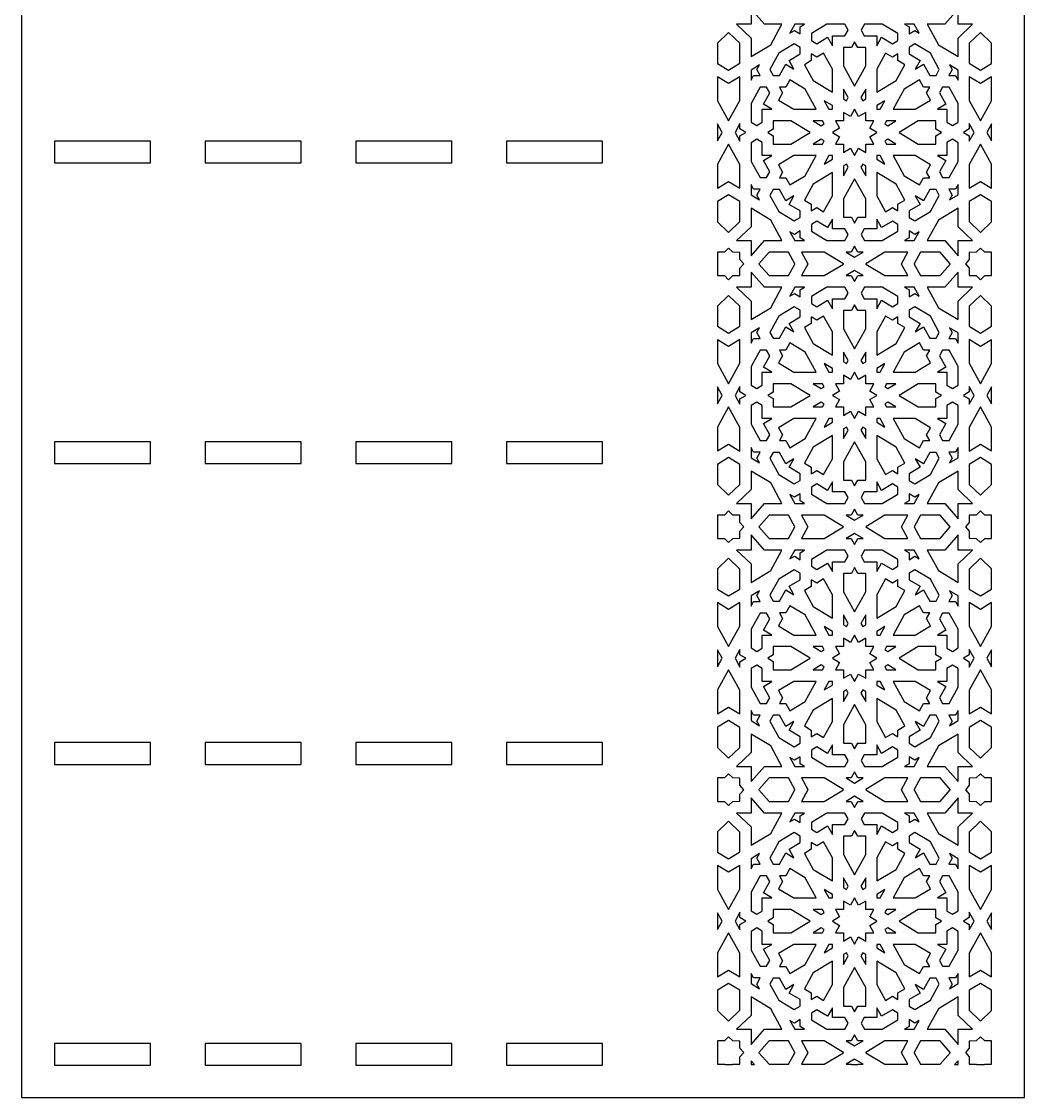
# Model space of a CAD drawing. Extents: x -458 to 458, y -1000 to 1000.
# Drawn here: x -458 to 458, y -1000 to -18 of the extents above; entities that cross this region are included whole.
import ezdxf

# ---------------------------------------------------------------- set-up
doc = ezdxf.new("R2010")
doc.units = 0
doc.layers.add('LAYER_1', color=18, linetype='CONTINUOUS')

msp = doc.modelspace()

# ---------------------------------------------------------------- linework, layer by layer
at = {"layer": 'LAYER_1'}
for points in [[(-457.5, -1000), (457.5, -1000), (457.5, 1000), (-457.5, 1000)], [(208.08, -21.02), (194.8, -21.02), (208.08, -33.69), (208.08, -50.47), (225.96, -39.69), (236.28, -21.02), (220.21, -21.02), (208.08, -7.15)], [(384.79, -21.02), (368.72, -21.02), (379.04, -39.69), (396.92, -50.47), (396.92, -33.69), (410.2, -21.02), (396.92, -21.02), (396.92, -7.15)], [(177.5, -38.17), (177.5, -56.71), (187.62, -62.82), (197.94, -56.59), (197.94, -38.36), (187.62, -28.53)], [(243.53, -29.1), (247.59, -26.65), (252.85, -29.82), (252.85, -23.47), (256.91, -21.02), (247.99, -21.02)], [(263.06, -29.55), (263.06, -35.81), (268.01, -38.8), (277.91, -32.83), (282.23, -40.65), (282.23, -31.62), (293.66, -31.62), (296.52, -26.45), (293.52, -21.02), (277.2, -21.02)], [(308.48, -26.45), (311.34, -31.62), (322.77, -31.62), (322.77, -40.65), (327.09, -32.83), (336.99, -38.8), (341.94, -35.81), (341.94, -29.55), (327.8, -21.02), (311.48, -21.02)], [(352.15, -23.47), (352.15, -29.82), (357.41, -26.65), (361.47, -29.1), (357.01, -21.02), (348.09, -21.02)], [(407.06, -38.36), (407.06, -56.59), (417.38, -62.82), (427.5, -56.71), (427.5, -38.17), (417.38, -28.53)], [(233.38, -47.45), (225.22, -62.22), (228.22, -67.64), (233.93, -67.64), (239.65, -57.3), (247.13, -61.82), (242.81, -54), (252.71, -48.03), (252.71, -42.06), (247.51, -38.93)], [(299.6, -42.22), (292.37, -42.22), (292.37, -59), (302.5, -77.31), (312.62, -59), (312.62, -42.22), (305.4, -42.22), (302.5, -36.98)], [(352.29, -42.06), (352.29, -48.03), (362.19, -54), (357.87, -61.82), (365.35, -57.3), (371.07, -67.64), (376.78, -67.64), (379.78, -62.22), (371.62, -47.45), (357.49, -38.93)], [(267.94, -51.08), (262.92, -48.06), (262.92, -54.1), (256.67, -57.88), (264.7, -72.41), (282.23, -82.99), (282.23, -61.84), (274.2, -47.3)], [(322.77, -61.84), (322.77, -82.99), (340.3, -72.41), (348.33, -57.88), (342.07, -54.1), (342.07, -48.06), (337.06, -51.08), (330.8, -47.3)], [(208.08, -62.71), (208.08, -72.03), (210.43, -67.79), (216.5, -67.79), (213.47, -62.29), (215.81, -58.05)], [(391.53, -62.29), (388.5, -67.79), (394.57, -67.79), (396.92, -72.03), (396.92, -62.71), (389.19, -58.05)], [(187.62, -75.05), (177.5, -68.95), (177.5, -90.74), (187.62, -109.06), (197.94, -90.39), (197.94, -68.83)], [(208.08, -93.23), (208.08, -110.28), (213.27, -113.41), (218.22, -110.42), (218.22, -98.49), (226.87, -98.49), (219.38, -93.97), (225.1, -83.63), (222.24, -78.46), (216.24, -78.46)], [(239.75, -78.32), (233.96, -78.32), (236.85, -83.55), (233.24, -90.09), (247.15, -98.49), (267.4, -98.49), (257.27, -80.17), (243.36, -71.78)], [(347.72, -80.17), (337.6, -98.49), (357.85, -98.49), (371.76, -90.09), (368.15, -83.55), (371.04, -78.32), (365.25, -78.32), (361.64, -71.78)], [(379.9, -83.63), (385.62, -93.97), (378.13, -98.49), (386.77, -98.49), (386.77, -110.42), (391.72, -113.41), (396.92, -110.28), (396.92, -93.23), (388.76, -78.46), (382.76, -78.46)], [(407.06, -90.39), (417.38, -109.06), (427.5, -90.74), (427.5, -68.95), (417.38, -75.05), (407.06, -68.83)], [(292.37, -89.11), (295.08, -90.74), (296.64, -87.91), (292.37, -80.19)], [(308.35, -87.91), (309.91, -90.74), (312.62, -89.11), (312.62, -80.19)], [(279.11, -98.49), (282.23, -98.49), (282.23, -95.22), (274.84, -90.77)], [(322.76, -95.22), (322.76, -98.49), (325.88, -98.49), (330.15, -90.77)], [(298.79, -105.21), (292.37, -101.34), (292.37, -109.08), (284.97, -109.08), (288.67, -115.79), (282.25, -119.66), (288.67, -123.53), (284.97, -130.24), (292.37, -130.24), (292.37, -137.98), (298.79, -134.11), (302.5, -140.81), (306.2, -134.11), (312.62, -137.98), (312.62, -130.24), (320.03, -130.24), (316.32, -123.53), (322.74, -119.66), (316.32, -115.79), (320.03, -109.08), (312.62, -109.08), (312.62, -101.34), (306.2, -105.21), (302.5, -98.51)], [(177.5, -119.66), (177.5, -127.38), (181.77, -119.66), (177.5, -111.94)], [(193.48, -119.66), (197.94, -127.74), (197.94, -122.83), (203.2, -119.66), (197.94, -116.48), (197.94, -111.58)], [(228.37, -116.63), (223.35, -119.66), (228.37, -122.69), (228.37, -130.24), (244.43, -130.24), (261.97, -119.66), (244.43, -109.08), (228.37, -109.08)], [(272.11, -113.54), (274.81, -111.91), (273.25, -109.08), (264.72, -109.08)], [(330.18, -111.91), (332.88, -113.54), (340.27, -109.08), (331.74, -109.08)], [(343.03, -119.66), (360.56, -130.24), (376.63, -130.24), (376.63, -122.69), (381.65, -119.66), (376.63, -116.63), (376.63, -109.08), (360.56, -109.08)], [(407.06, -116.48), (401.8, -119.66), (407.06, -122.83), (407.06, -127.74), (411.52, -119.66), (407.06, -111.58)], [(423.23, -119.66), (427.5, -127.38), (427.5, -119.66), (427.5, -111.94)], [(-427.5, -147.4), (-339.98, -147.4), (-339.98, -127.53), (-427.5, -127.53)], [(-289.98, -147.4), (-202.46, -147.4), (-202.46, -127.53), (-289.98, -127.53)], [(-152.46, -147.4), (-64.95, -147.4), (-64.95, -127.53), (-152.46, -127.53)], [(-14.95, -147.4), (72.57, -147.4), (72.57, -127.53), (-14.95, -127.53)], [(208.08, -129.04), (208.08, -146.09), (216.24, -160.86), (222.24, -160.86), (225.1, -155.69), (219.38, -145.35), (226.87, -140.83), (218.22, -140.83), (218.22, -128.89), (213.27, -125.91)], [(264.72, -130.24), (273.25, -130.24), (274.81, -127.41), (272.11, -125.78)], [(330.18, -127.41), (331.74, -130.24), (340.27, -130.24), (332.88, -125.78)], [(386.77, -128.89), (386.77, -140.83), (378.13, -140.83), (385.62, -145.35), (379.9, -155.69), (382.76, -160.86), (388.76, -160.86), (396.92, -146.09), (396.92, -129.04), (391.72, -125.91)], [(177.5, -148.57), (177.5, -170.37), (187.62, -164.27), (197.94, -170.49), (197.94, -148.93), (187.62, -130.26)], [(407.06, -148.93), (407.06, -170.49), (417.38, -164.27), (427.5, -170.37), (427.5, -148.57), (417.38, -130.26)], [(233.24, -149.22), (236.85, -155.76), (233.96, -161), (239.75, -161), (243.36, -167.54), (257.27, -159.15), (267.4, -140.83), (247.15, -140.83)], [(274.84, -148.55), (282.23, -144.09), (282.23, -140.83), (279.11, -140.83)], [(322.76, -144.09), (330.15, -148.55), (325.88, -140.83), (322.76, -140.83)], [(347.72, -159.15), (361.64, -167.54), (365.25, -161), (371.04, -161), (368.15, -155.76), (371.76, -149.22), (357.85, -140.83), (337.6, -140.83)], [(264.7, -166.9), (256.67, -181.44), (262.92, -185.21), (262.92, -191.26), (267.94, -188.24), (274.2, -192.01), (282.23, -177.48), (282.23, -156.33)], [(292.37, -150.21), (292.37, -159.12), (296.64, -151.41), (295.08, -148.58)], [(308.35, -151.41), (312.62, -159.12), (312.62, -150.21), (309.91, -148.58)], [(322.77, -177.48), (330.8, -192.01), (337.06, -188.24), (342.07, -191.26), (342.07, -185.21), (348.33, -181.44), (340.3, -166.9), (322.77, -156.33)], [(292.37, -180.32), (292.37, -197.1), (299.6, -197.1), (302.5, -202.34), (305.4, -197.1), (312.62, -197.1), (312.62, -180.32), (302.5, -162)], [(177.5, -182.61), (177.5, -201.14), (187.62, -210.79), (197.94, -200.95), (197.94, -182.72), (187.62, -176.5)], [(208.08, -176.61), (215.81, -181.27), (213.47, -177.02), (216.5, -171.53), (210.43, -171.53), (208.08, -167.28)], [(225.22, -177.1), (233.38, -191.87), (247.51, -200.39), (252.71, -197.26), (252.71, -191.29), (242.81, -185.32), (247.13, -177.5), (239.65, -182.01), (233.93, -171.67), (228.22, -171.67)], [(365.35, -182.01), (357.87, -177.5), (362.19, -185.32), (352.29, -191.29), (352.29, -197.26), (357.49, -200.39), (371.62, -191.87), (379.78, -177.1), (376.78, -171.67), (371.07, -171.67)], [(394.57, -171.53), (388.5, -171.53), (391.53, -177.02), (389.19, -181.27), (396.92, -176.61), (396.92, -167.28)], [(407.06, -182.72), (407.06, -200.95), (417.38, -210.79), (427.5, -201.14), (427.5, -182.61), (417.38, -176.5)], [(208.08, -205.63), (194.8, -218.29), (208.08, -218.29), (208.08, -232.17), (220.21, -218.29), (236.28, -218.29), (225.96, -199.62), (208.08, -188.84)], [(379.04, -199.62), (368.72, -218.29), (384.79, -218.29), (396.92, -232.17), (396.92, -218.29), (410.2, -218.29), (396.92, -205.63), (396.92, -188.84)], [(277.91, -206.49), (268.01, -200.52), (263.06, -203.5), (263.06, -209.77), (277.2, -218.29), (293.52, -218.29), (296.52, -212.87), (293.66, -207.7), (282.23, -207.7), (282.23, -198.67)], [(322.77, -207.7), (311.34, -207.7), (308.48, -212.87), (311.48, -218.29), (327.8, -218.29), (341.94, -209.77), (341.94, -203.5), (336.99, -200.52), (327.09, -206.49), (322.77, -198.67)], [(247.59, -212.67), (243.53, -210.22), (247.99, -218.29), (256.91, -218.29), (252.85, -215.84), (252.85, -209.5)], [(352.15, -215.84), (348.09, -218.29), (357.01, -218.29), (361.47, -210.22), (357.41, -212.67), (352.15, -209.5)], [(183.69, -228.89), (177.5, -228.89), (177.5, -239.57), (177.5, -250.25), (183.69, -250.25), (187.62, -254), (191.56, -250.25), (197.94, -250.04), (197.94, -243.58), (201.44, -239.57), (197.94, -235.56), (197.94, -229.1), (191.56, -228.89), (187.62, -225.14)], [(299.46, -228.89), (294.77, -228.89), (302.5, -233.55), (310.23, -228.89), (305.54, -228.89), (302.5, -223.4)], [(413.44, -228.89), (407.06, -229.1), (407.06, -235.56), (403.56, -239.57), (407.06, -243.58), (407.06, -250.04), (413.44, -250.25), (417.38, -254), (421.31, -250.25), (427.5, -250.25), (427.5, -239.57), (427.5, -228.89), (421.31, -228.89), (417.38, -225.14)], [(215.27, -239.46), (215.36, -239.57), (215.27, -239.68), (224.5, -250.25), (242.25, -250.25), (248.09, -239.68), (248.03, -239.57), (248.09, -239.46), (242.25, -228.89), (224.5, -228.89)], [(259.8, -239.46), (259.75, -239.57), (259.8, -239.68), (253.96, -250.25), (274.83, -250.25), (292.36, -239.68), (292.19, -239.57), (292.36, -239.46), (274.83, -228.89), (253.96, -228.89)], [(312.64, -239.46), (312.81, -239.57), (312.64, -239.68), (330.18, -250.25), (351.04, -250.25), (345.2, -239.68), (345.25, -239.57), (345.2, -239.46), (351.04, -228.89), (330.18, -228.89)], [(356.91, -239.46), (356.97, -239.57), (356.91, -239.68), (362.75, -250.25), (380.5, -250.25), (389.74, -239.68), (389.65, -239.57), (389.74, -239.46), (380.5, -228.89), (362.75, -228.89)], [(208.08, -260.85), (194.8, -260.85), (208.08, -273.51), (208.08, -290.3), (225.96, -279.52), (236.28, -260.85), (220.21, -260.85), (208.08, -246.97)], [(294.77, -250.25), (299.46, -250.25), (302.5, -255.74), (305.54, -250.25), (310.23, -250.25), (302.5, -245.59)], [(384.79, -260.85), (368.72, -260.85), (379.04, -279.52), (396.92, -290.3), (396.92, -273.51), (410.2, -260.85), (396.92, -260.85), (396.92, -246.97)], [(243.53, -268.92), (247.59, -266.47), (252.85, -269.64), (252.85, -263.3), (256.91, -260.85), (247.99, -260.85)], [(263.06, -269.37), (263.06, -275.64), (268.01, -278.62), (277.91, -272.65), (282.23, -280.47), (282.23, -271.44), (293.66, -271.44), (296.52, -266.27), (293.52, -260.85), (277.2, -260.85)], [(308.48, -266.27), (311.34, -271.44), (322.77, -271.44), (322.77, -280.47), (327.09, -272.65), (336.99, -278.62), (341.94, -275.64), (341.94, -269.37), (327.8, -260.85), (311.48, -260.85)], [(352.15, -263.3), (352.15, -269.64), (357.41, -266.47), (361.47, -268.92), (357.01, -260.85), (348.09, -260.85)], [(177.5, -278), (177.5, -296.53), (187.62, -302.64), (197.94, -296.42), (197.94, -278.19), (187.62, -268.35)], [(407.06, -278.19), (407.06, -296.42), (417.38, -302.64), (427.5, -296.53), (427.5, -278), (417.38, -268.35)], [(233.38, -287.27), (225.22, -302.04), (228.22, -307.47), (233.93, -307.47), (239.65, -297.13), (247.13, -301.64), (242.81, -293.82), (252.71, -287.85), (252.71, -281.88), (247.51, -278.75)], [(299.6, -282.04), (292.37, -282.04), (292.37, -298.82), (302.5, -317.14), (312.62, -298.82), (312.62, -282.04), (305.4, -282.04), (302.5, -276.8)], [(352.29, -281.88), (352.29, -287.85), (362.19, -293.82), (357.87, -301.64), (365.35, -297.13), (371.07, -307.47), (376.78, -307.47), (379.78, -302.04), (371.62, -287.27), (357.49, -278.75)], [(267.94, -290.9), (262.92, -287.88), (262.92, -293.93), (256.67, -297.7), (264.7, -312.24), (282.23, -322.81), (282.23, -301.66), (274.2, -287.13)], [(322.77, -301.66), (322.77, -322.81), (340.3, -312.24), (348.33, -297.7), (342.07, -293.93), (342.07, -287.88), (337.06, -290.9), (330.8, -287.13)], [(208.08, -302.53), (208.08, -311.86), (210.43, -307.61), (216.5, -307.61), (213.47, -302.12), (215.81, -297.87)], [(391.53, -302.12), (388.5, -307.61), (394.57, -307.61), (396.92, -311.86), (396.92, -302.53), (389.19, -297.87)], [(187.62, -314.87), (177.5, -308.77), (177.5, -330.57), (187.62, -348.88), (197.94, -330.21), (197.94, -308.65)], [(239.75, -318.14), (233.96, -318.14), (236.85, -323.38), (233.24, -329.92), (247.15, -338.31), (267.4, -338.31), (257.27, -319.99), (243.36, -311.6)], [(347.72, -319.99), (337.6, -338.31), (357.85, -338.31), (371.76, -329.92), (368.15, -323.38), (371.04, -318.14), (365.25, -318.14), (361.64, -311.6)], [(407.06, -330.21), (417.38, -348.88), (427.5, -330.57), (427.5, -308.77), (417.38, -314.87), (407.06, -308.65)], [(208.08, -333.05), (208.08, -350.1), (213.27, -353.23), (218.22, -350.25), (218.22, -338.31), (226.87, -338.31), (219.38, -333.79), (225.1, -323.45), (222.24, -318.28), (216.24, -318.28)], [(292.37, -328.93), (295.08, -330.56), (296.64, -327.73), (292.37, -320.02)], [(308.35, -327.73), (309.91, -330.56), (312.62, -328.93), (312.62, -320.02)], [(379.9, -323.45), (385.62, -333.79), (378.13, -338.31), (386.77, -338.31), (386.77, -350.25), (391.72, -353.23), (396.92, -350.1), (396.92, -333.05), (388.76, -318.28), (382.76, -318.28)], [(279.11, -338.31), (282.23, -338.31), (282.23, -335.05), (274.84, -330.59)], [(322.76, -335.05), (322.76, -338.31), (325.88, -338.31), (330.15, -330.59)], [(298.79, -345.03), (292.37, -341.16), (292.37, -348.9), (284.97, -348.9), (288.67, -355.61), (282.25, -359.48), (288.67, -363.36), (284.97, -370.06), (292.37, -370.06), (292.37, -377.8), (298.79, -373.93), (302.5, -380.63), (306.2, -373.93), (312.62, -377.8), (312.62, -370.06), (320.03, -370.06), (316.32, -363.36), (322.74, -359.48), (316.32, -355.61), (320.03, -348.9), (312.62, -348.9), (312.62, -341.16), (306.2, -345.03), (302.5, -338.33)], [(177.5, -359.48), (177.5, -367.2), (181.77, -359.48), (177.5, -351.76)], [(193.48, -359.48), (197.94, -367.56), (197.94, -362.66), (203.2, -359.48), (197.94, -356.31), (197.94, -351.4)], [(228.37, -356.45), (223.35, -359.48), (228.37, -362.51), (228.37, -370.06), (244.43, -370.06), (261.97, -359.48), (244.43, -348.9), (228.37, -348.9)], [(272.11, -353.36), (274.81, -351.73), (273.25, -348.9), (264.72, -348.9)], [(330.18, -351.73), (332.88, -353.36), (340.27, -348.9), (331.74, -348.9)], [(343.03, -359.48), (360.56, -370.06), (376.63, -370.06), (376.63, -362.51), (381.65, -359.48), (376.63, -356.45), (376.63, -348.9), (360.56, -348.9)], [(407.06, -356.31), (401.8, -359.48), (407.06, -362.66), (407.06, -367.56), (411.52, -359.48), (407.06, -351.4)], [(423.23, -359.48), (427.5, -367.2), (427.5, -359.48), (427.5, -351.76)], [(177.5, -388.4), (177.5, -410.19), (187.62, -404.09), (197.94, -410.31), (197.94, -388.75), (187.62, -370.08)], [(208.08, -368.86), (208.08, -385.91), (216.24, -400.68), (222.24, -400.68), (225.1, -395.51), (219.38, -385.17), (226.87, -380.65), (218.22, -380.65), (218.22, -368.72), (213.27, -365.73)], [(264.72, -370.06), (273.25, -370.06), (274.81, -367.23), (272.11, -365.6)], [(330.18, -367.23), (331.74, -370.06), (340.27, -370.06), (332.88, -365.6)], [(386.77, -368.72), (386.77, -380.65), (378.13, -380.65), (385.62, -385.17), (379.9, -395.51), (382.76, -400.68), (388.76, -400.68), (396.92, -385.91), (396.92, -368.86), (391.72, -365.73)], [(407.06, -388.75), (407.06, -410.31), (417.38, -404.09), (427.5, -410.19), (427.5, -388.4), (417.38, -370.08)], [(233.24, -389.05), (236.85, -395.59), (233.96, -400.82), (239.75, -400.82), (243.36, -407.36), (257.27, -398.97), (267.4, -380.65), (247.15, -380.65)], [(274.84, -388.37), (282.23, -383.92), (282.23, -380.65), (279.11, -380.65)], [(322.76, -383.92), (330.15, -388.37), (325.88, -380.65), (322.76, -380.65)], [(347.72, -398.97), (361.64, -407.36), (365.25, -400.82), (371.04, -400.82), (368.15, -395.59), (371.76, -389.05), (357.85, -380.65), (337.6, -380.65)], [(292.37, -390.03), (292.37, -398.95), (296.64, -391.23), (295.08, -388.4)], [(308.35, -391.23), (312.62, -398.95), (312.62, -390.03), (309.91, -388.4)], [(-427.5, -421.79), (-339.98, -421.79), (-339.98, -401.91), (-427.5, -401.91)], [(-289.98, -421.79), (-202.46, -421.79), (-202.46, -401.91), (-289.98, -401.91)], [(-152.46, -421.79), (-64.95, -421.79), (-64.95, -401.91), (-152.46, -401.91)], [(-14.95, -421.79), (72.57, -421.79), (72.57, -401.91), (-14.95, -401.91)], [(264.7, -406.73), (256.67, -421.26), (262.92, -425.04), (262.92, -431.08), (267.94, -428.06), (274.2, -431.84), (282.23, -417.3), (282.23, -396.15)], [(292.37, -420.14), (292.37, -436.92), (299.6, -436.92), (302.5, -442.16), (305.4, -436.92), (312.62, -436.92), (312.62, -420.14), (302.5, -401.83)], [(322.77, -417.3), (330.8, -431.84), (337.06, -428.06), (342.07, -431.08), (342.07, -425.04), (348.33, -421.26), (340.3, -406.73), (322.77, -396.15)], [(208.08, -416.43), (215.81, -421.09), (213.47, -416.85), (216.5, -411.35), (210.43, -411.35), (208.08, -407.11)], [(225.22, -416.92), (233.38, -431.69), (247.51, -440.21), (252.71, -437.08), (252.71, -431.11), (242.81, -425.14), (247.13, -417.32), (239.65, -421.84), (233.93, -411.5), (228.22, -411.5)], [(365.35, -421.84), (357.87, -417.32), (362.19, -425.14), (352.29, -431.11), (352.29, -437.08), (357.49, -440.21), (371.62, -431.69), (379.78, -416.92), (376.78, -411.5), (371.07, -411.5)], [(394.57, -411.35), (388.5, -411.35), (391.53, -416.85), (389.19, -421.09), (396.92, -416.43), (396.92, -407.11)], [(177.5, -422.43), (177.5, -440.97), (187.62, -450.62), (197.94, -440.78), (197.94, -422.55), (187.62, -416.32)], [(407.06, -422.55), (407.06, -440.78), (417.38, -450.62), (427.5, -440.97), (427.5, -422.43), (417.38, -416.32)], [(208.08, -445.45), (194.8, -458.12), (208.08, -458.12), (208.08, -471.99), (220.21, -458.12), (236.28, -458.12), (225.96, -439.45), (208.08, -428.67)], [(379.04, -439.45), (368.72, -458.12), (384.79, -458.12), (396.92, -471.99), (396.92, -458.12), (410.2, -458.12), (396.92, -445.45), (396.92, -428.67)], [(277.91, -446.31), (268.01, -440.34), (263.06, -443.33), (263.06, -449.59), (277.2, -458.12), (293.52, -458.12), (296.52, -452.69), (293.66, -447.52), (282.23, -447.52), (282.23, -438.49)], [(322.77, -447.52), (311.34, -447.52), (308.48, -452.69), (311.48, -458.12), (327.8, -458.12), (341.94, -449.59), (341.94, -443.33), (336.99, -440.34), (327.09, -446.31), (322.77, -438.49)], [(247.59, -452.49), (243.53, -450.04), (247.99, -458.12), (256.91, -458.12), (252.85, -455.67), (252.85, -449.32)], [(352.15, -455.67), (348.09, -458.12), (357.01, -458.12), (361.47, -450.04), (357.41, -452.49), (352.15, -449.32)], [(183.69, -468.71), (177.5, -468.71), (177.5, -479.39), (177.5, -490.07), (183.69, -490.07), (187.62, -493.83), (191.56, -490.07), (197.94, -489.87), (197.94, -483.4), (201.44, -479.39), (197.94, -475.38), (197.94, -468.92), (191.56, -468.71), (187.62, -464.96)], [(215.27, -479.29), (215.36, -479.39), (215.27, -479.5), (224.5, -490.07), (242.25, -490.07), (248.09, -479.5), (248.03, -479.39), (248.09, -479.29), (242.25, -468.71), (224.5, -468.71)], [(259.8, -479.29), (259.75, -479.39), (259.8, -479.5), (253.96, -490.07), (274.83, -490.07), (292.36, -479.5), (292.19, -479.39), (292.36, -479.29), (274.83, -468.71), (253.96, -468.71)], [(299.46, -468.71), (294.77, -468.71), (302.5, -473.38), (310.23, -468.71), (305.54, -468.71), (302.5, -463.22)], [(312.64, -479.29), (312.81, -479.39), (312.64, -479.5), (330.18, -490.07), (351.04, -490.07), (345.2, -479.5), (345.25, -479.39), (345.2, -479.29), (351.04, -468.71), (330.18, -468.71)], [(356.91, -479.29), (356.97, -479.39), (356.91, -479.5), (362.75, -490.07), (380.5, -490.07), (389.74, -479.5), (389.65, -479.39), (389.74, -479.29), (380.5, -468.71), (362.75, -468.71)], [(413.44, -468.71), (407.06, -468.92), (407.06, -475.38), (403.56, -479.39), (407.06, -483.4), (407.06, -489.87), (413.44, -490.07), (417.38, -493.83), (421.31, -490.07), (427.5, -490.07), (427.5, -479.39), (427.5, -468.71), (421.31, -468.71), (417.38, -464.96)], [(208.08, -500.67), (194.8, -500.67), (208.08, -513.33), (208.08, -530.12), (225.96, -519.34), (236.28, -500.67), (220.21, -500.67), (208.08, -486.79)], [(294.77, -490.07), (299.46, -490.07), (302.5, -495.57), (305.54, -490.07), (310.23, -490.07), (302.5, -485.41)], [(384.79, -500.67), (368.72, -500.67), (379.04, -519.34), (396.92, -530.12), (396.92, -513.33), (410.2, -500.67), (396.92, -500.67), (396.92, -486.79)], [(177.5, -517.82), (177.5, -536.36), (187.62, -542.46), (197.94, -536.24), (197.94, -518.01), (187.62, -508.17)], [(243.53, -508.74), (247.59, -506.29), (252.85, -509.46), (252.85, -503.12), (256.91, -500.67), (247.99, -500.67)], [(263.06, -509.19), (263.06, -515.46), (268.01, -518.45), (277.91, -512.48), (282.23, -520.29), (282.23, -511.27), (293.66, -511.27), (296.52, -506.1), (293.52, -500.67), (277.2, -500.67)], [(308.48, -506.1), (311.34, -511.27), (322.77, -511.27), (322.77, -520.29), (327.09, -512.48), (336.99, -518.45), (341.94, -515.46), (341.94, -509.19), (327.8, -500.67), (311.48, -500.67)], [(352.15, -503.12), (352.15, -509.46), (357.41, -506.29), (361.47, -508.74), (357.01, -500.67), (348.09, -500.67)], [(407.06, -518.01), (407.06, -536.24), (417.38, -542.46), (427.5, -536.36), (427.5, -517.82), (417.38, -508.17)], [(233.38, -527.1), (225.22, -541.86), (228.22, -547.29), (233.93, -547.29), (239.65, -536.95), (247.13, -541.46), (242.81, -533.65), (252.71, -527.68), (252.71, -521.71), (247.51, -518.57)], [(299.6, -521.86), (292.37, -521.86), (292.37, -538.65), (302.5, -556.96), (312.62, -538.65), (312.62, -521.86), (305.4, -521.86), (302.5, -516.63)], [(352.29, -521.71), (352.29, -527.68), (362.19, -533.65), (357.87, -541.46), (365.35, -536.95), (371.07, -547.29), (376.78, -547.29), (379.78, -541.86), (371.62, -527.1), (357.49, -518.57)], [(267.94, -530.73), (262.92, -527.7), (262.92, -533.75), (256.67, -537.52), (264.7, -552.06), (282.23, -562.63), (282.23, -541.49), (274.2, -526.95)], [(322.77, -541.49), (322.77, -562.63), (340.3, -552.06), (348.33, -537.52), (342.07, -533.75), (342.07, -527.7), (337.06, -530.73), (330.8, -526.95)], [(208.08, -542.36), (208.08, -551.68), (210.43, -547.43), (216.5, -547.43), (213.47, -541.94), (215.81, -537.69)], [(391.53, -541.94), (388.5, -547.43), (394.57, -547.43), (396.92, -551.68), (396.92, -542.36), (389.19, -537.69)], [(187.62, -554.7), (177.5, -548.59), (177.5, -570.39), (187.62, -588.7), (197.94, -570.03), (197.94, -548.47)], [(407.06, -570.03), (417.38, -588.7), (427.5, -570.39), (427.5, -548.59), (417.38, -554.7), (407.06, -548.47)], [(208.08, -572.87), (208.08, -589.92), (213.27, -593.06), (218.22, -590.07), (218.22, -578.13), (226.87, -578.13), (219.38, -573.62), (225.1, -563.28), (222.24, -558.11), (216.24, -558.11)], [(239.75, -557.96), (233.96, -557.96), (236.85, -563.2), (233.24, -569.74), (247.15, -578.13), (267.4, -578.13), (257.27, -559.82), (243.36, -551.43)], [(347.72, -559.82), (337.6, -578.13), (357.85, -578.13), (371.76, -569.74), (368.15, -563.2), (371.04, -557.96), (365.25, -557.96), (361.64, -551.43)], [(379.9, -563.28), (385.62, -573.62), (378.13, -578.13), (386.77, -578.13), (386.77, -590.07), (391.72, -593.06), (396.92, -589.92), (396.92, -572.87), (388.76, -558.11), (382.76, -558.11)], [(292.37, -568.75), (295.08, -570.38), (296.64, -567.56), (292.37, -559.84)], [(308.35, -567.56), (309.91, -570.38), (312.62, -568.75), (312.62, -559.84)], [(279.11, -578.13), (282.23, -578.13), (282.23, -574.87), (274.84, -570.41)], [(298.79, -584.86), (292.37, -580.99), (292.37, -588.73), (284.97, -588.73), (288.67, -595.43), (282.25, -599.3), (288.67, -603.18), (284.97, -609.88), (292.37, -609.88), (292.37, -617.62), (298.79, -613.75), (302.5, -620.46), (306.2, -613.75), (312.62, -617.62), (312.62, -609.88), (320.03, -609.88), (316.32, -603.18), (322.74, -599.3), (316.32, -595.43), (320.03, -588.73), (312.62, -588.73), (312.62, -580.99), (306.2, -584.86), (302.5, -578.15)], [(322.76, -574.87), (322.76, -578.13), (325.88, -578.13), (330.15, -570.41)], [(228.37, -596.28), (223.35, -599.3), (228.37, -602.33), (228.37, -609.88), (244.43, -609.88), (261.97, -599.3), (244.43, -588.73), (228.37, -588.73)], [(272.11, -593.18), (274.81, -591.55), (273.25, -588.73), (264.72, -588.73)], [(330.18, -591.55), (332.88, -593.18), (340.27, -588.73), (331.74, -588.73)], [(343.03, -599.3), (360.56, -609.88), (376.63, -609.88), (376.63, -602.33), (381.65, -599.3), (376.63, -596.28), (376.63, -588.73), (360.56, -588.73)], [(177.5, -599.3), (177.5, -607.03), (181.77, -599.3), (177.5, -591.58)], [(193.48, -599.3), (197.94, -607.38), (197.94, -602.48), (203.2, -599.3), (197.94, -596.13), (197.94, -591.23)], [(407.06, -596.13), (401.8, -599.3), (407.06, -602.48), (407.06, -607.38), (411.52, -599.3), (407.06, -591.23)], [(423.23, -599.3), (427.5, -607.03), (427.5, -599.3), (427.5, -591.58)], [(208.08, -608.69), (208.08, -625.74), (216.24, -640.5), (222.24, -640.5), (225.1, -635.33), (219.38, -624.99), (226.87, -620.48), (218.22, -620.48), (218.22, -608.54), (213.27, -605.55)], [(264.72, -609.88), (273.25, -609.88), (274.81, -607.06), (272.11, -605.43)], [(330.18, -607.06), (331.74, -609.88), (340.27, -609.88), (332.88, -605.43)], [(386.77, -608.54), (386.77, -620.48), (378.13, -620.48), (385.62, -624.99), (379.9, -635.33), (382.76, -640.5), (388.76, -640.5), (396.92, -625.74), (396.92, -608.69), (391.72, -605.55)], [(177.5, -628.22), (177.5, -650.02), (187.62, -643.91), (197.94, -650.14), (197.94, -628.58), (187.62, -609.9)], [(407.06, -628.58), (407.06, -650.13), (417.38, -643.91), (427.5, -650.02), (427.5, -628.22), (417.38, -609.9)], [(233.24, -628.87), (236.85, -635.41), (233.96, -640.65), (239.75, -640.65), (243.36, -647.18), (257.27, -638.79), (267.4, -620.48), (247.15, -620.48)], [(274.84, -628.2), (282.23, -623.74), (282.23, -620.48), (279.11, -620.48)], [(322.76, -623.74), (330.15, -628.2), (325.88, -620.48), (322.76, -620.48)], [(347.72, -638.79), (361.64, -647.18), (365.25, -640.65), (371.04, -640.65), (368.15, -635.41), (371.76, -628.87), (357.85, -620.48), (337.6, -620.48)], [(264.7, -646.55), (256.67, -661.09), (262.92, -664.86), (262.92, -670.91), (267.94, -667.88), (274.2, -671.66), (282.23, -657.12), (282.23, -635.98)], [(292.37, -629.86), (292.37, -638.77), (296.64, -631.05), (295.08, -628.23)], [(308.35, -631.05), (312.62, -638.77), (312.62, -629.86), (309.91, -628.23)], [(322.77, -657.12), (330.8, -671.66), (337.06, -667.88), (342.07, -670.91), (342.07, -664.86), (348.33, -661.09), (340.3, -646.55), (322.77, -635.98)], [(208.08, -656.25), (215.81, -660.91), (213.47, -656.67), (216.5, -651.18), (210.43, -651.18), (208.08, -646.93)], [(292.37, -659.96), (292.37, -676.75), (299.6, -676.75), (302.5, -681.98), (305.4, -676.75), (312.62, -676.75), (312.62, -659.96), (302.5, -641.65)], [(394.57, -651.18), (388.5, -651.18), (391.53, -656.67), (389.19, -660.91), (396.92, -656.25), (396.92, -646.93)], [(177.5, -662.25), (177.5, -680.79), (187.62, -690.44), (197.94, -680.6), (197.94, -662.37), (187.62, -656.15)], [(225.22, -656.75), (233.38, -671.51), (247.51, -680.04), (252.71, -676.9), (252.71, -670.93), (242.81, -664.96), (247.13, -657.15), (239.65, -661.66), (233.93, -651.32), (228.22, -651.32)], [(365.35, -661.66), (357.87, -657.15), (362.19, -664.96), (352.29, -670.93), (352.29, -676.9), (357.49, -680.04), (371.62, -671.51), (379.78, -656.75), (376.78, -651.32), (371.07, -651.32)], [(407.06, -662.37), (407.06, -680.6), (417.38, -690.44), (427.5, -680.79), (427.5, -662.25), (417.38, -656.15)], [(-427.5, -696.17), (-339.98, -696.17), (-339.98, -676.29), (-427.5, -676.29)], [(-289.98, -696.17), (-202.46, -696.17), (-202.46, -676.29), (-289.98, -676.29)], [(-152.46, -696.17), (-64.95, -696.17), (-64.95, -676.29), (-152.46, -676.29)], [(-14.95, -696.17), (72.57, -696.17), (72.57, -676.29), (-14.95, -676.29)], [(208.08, -685.28), (194.8, -697.94), (208.08, -697.94), (208.08, -711.82), (220.21, -697.94), (236.28, -697.94), (225.96, -679.27), (208.08, -668.49)], [(379.04, -679.27), (368.72, -697.94), (384.79, -697.94), (396.92, -711.82), (396.92, -697.94), (410.2, -697.94), (396.92, -685.28), (396.92, -668.49)], [(277.91, -686.13), (268.01, -680.16), (263.06, -683.15), (263.06, -689.41), (277.2, -697.94), (293.52, -697.94), (296.52, -692.51), (293.66, -687.34), (282.23, -687.34), (282.23, -678.32)], [(322.77, -687.34), (311.34, -687.34), (308.48, -692.51), (311.48, -697.94), (327.8, -697.94), (341.94, -689.41), (341.94, -683.15), (336.99, -680.16), (327.09, -686.13), (322.77, -678.32)], [(247.59, -692.32), (243.53, -689.87), (247.99, -697.94), (256.91, -697.94), (252.85, -695.49), (252.85, -689.15)], [(352.15, -695.49), (348.09, -697.94), (357.01, -697.94), (361.47, -689.87), (357.41, -692.32), (352.15, -689.15)], [(183.69, -708.54), (177.5, -708.54), (177.5, -719.22), (177.5, -729.9), (183.69, -729.9), (187.62, -733.65), (191.56, -729.9), (197.94, -729.69), (197.94, -723.23), (201.44, -719.22), (197.94, -715.2), (197.94, -708.74), (191.56, -708.54), (187.62, -704.78)], [(299.46, -708.54), (294.77, -708.54), (302.5, -713.2), (310.23, -708.54), (305.54, -708.54), (302.5, -703.04)], [(413.44, -708.54), (407.06, -708.74), (407.06, -715.2), (403.56, -719.22), (407.06, -723.23), (407.06, -729.69), (413.44, -729.9), (417.38, -733.65), (421.31, -729.9), (427.5, -729.9), (427.5, -719.22), (427.5, -708.54), (421.31, -708.54), (417.38, -704.78)], [(215.27, -719.11), (215.36, -719.22), (215.27, -719.32), (224.5, -729.9), (242.25, -729.9), (248.09, -719.32), (248.03, -719.22), (248.09, -719.11), (242.25, -708.54), (224.5, -708.54)], [(259.8, -719.11), (259.75, -719.22), (259.8, -719.32), (253.96, -729.9), (274.83, -729.9), (292.36, -719.32), (292.19, -719.22), (292.36, -719.11), (274.83, -708.54), (253.96, -708.54)], [(312.64, -719.11), (312.81, -719.22), (312.64, -719.32), (330.18, -729.9), (351.04, -729.9), (345.2, -719.32), (345.25, -719.22), (345.2, -719.11), (351.04, -708.54), (330.18, -708.54)], [(356.91, -719.11), (356.97, -719.22), (356.91, -719.32), (362.75, -729.9), (380.5, -729.9), (389.74, -719.32), (389.65, -719.22), (389.74, -719.11), (380.5, -708.54), (362.75, -708.54)], [(294.77, -729.9), (299.46, -729.9), (302.5, -735.39), (305.54, -729.9), (310.23, -729.9), (302.5, -725.23)], [(208.08, -740.49), (194.8, -740.49), (208.08, -753.16), (208.08, -769.94), (225.96, -759.16), (236.28, -740.49), (220.21, -740.49), (208.08, -726.62)], [(384.79, -740.49), (368.72, -740.49), (379.04, -759.16), (396.92, -769.94), (396.92, -753.16), (410.2, -740.49), (396.92, -740.49), (396.92, -726.62)], [(243.53, -748.57), (247.59, -746.12), (252.85, -749.29), (252.85, -742.94), (256.91, -740.49), (247.99, -740.49)], [(263.06, -749.02), (263.06, -755.28), (268.01, -758.27), (277.91, -752.3), (282.23, -760.12), (282.23, -751.09), (293.66, -751.09), (296.52, -745.92), (293.52, -740.49), (277.2, -740.49)], [(308.48, -745.92), (311.34, -751.09), (322.77, -751.09), (322.77, -760.12), (327.09, -752.3), (336.99, -758.27), (341.94, -755.28), (341.94, -749.02), (327.8, -740.49), (311.48, -740.49)], [(352.15, -742.94), (352.15, -749.29), (357.41, -746.12), (361.47, -748.57), (357.01, -740.49), (348.09, -740.49)], [(177.5, -757.64), (177.5, -776.18), (187.62, -782.29), (197.94, -776.06), (197.94, -757.83), (187.62, -747.99)], [(407.06, -757.83), (407.06, -776.06), (417.38, -782.29), (427.5, -776.18), (427.5, -757.64), (417.38, -747.99)], [(233.38, -766.92), (225.22, -781.69), (228.22, -787.11), (233.93, -787.11), (239.65, -776.77), (247.13, -781.29), (242.81, -773.47), (252.71, -767.5), (252.71, -761.53), (247.51, -758.4)], [(299.6, -761.69), (292.37, -761.69), (292.37, -778.47), (302.5, -796.78), (312.62, -778.47), (312.62, -761.69), (305.4, -761.69), (302.5, -756.45)], [(352.29, -761.53), (352.29, -767.5), (362.19, -773.47), (357.87, -781.29), (365.35, -776.77), (371.07, -787.11), (376.78, -787.11), (379.78, -781.69), (371.62, -766.92), (357.49, -758.4)], [(267.94, -770.55), (262.92, -767.52), (262.92, -773.57), (256.67, -777.35), (264.7, -791.88), (282.23, -802.46), (282.23, -781.31), (274.2, -766.77)], [(322.77, -781.31), (322.77, -802.46), (340.3, -791.88), (348.33, -777.35), (342.07, -773.57), (342.07, -767.52), (337.06, -770.55), (330.8, -766.77)], [(208.08, -782.18), (208.08, -791.5), (210.43, -787.26), (216.5, -787.26), (213.47, -781.76), (215.81, -777.52)], [(391.53, -781.76), (388.5, -787.26), (394.57, -787.26), (396.92, -791.5), (396.92, -782.18), (389.19, -777.52)], [(187.62, -794.52), (177.5, -788.42), (177.5, -810.21), (187.62, -828.53), (197.94, -809.86), (197.94, -788.3)], [(239.75, -797.79), (233.96, -797.79), (236.85, -803.02), (233.24, -809.56), (247.15, -817.95), (267.4, -817.95), (257.27, -799.64), (243.36, -791.25)], [(347.72, -799.64), (337.6, -817.95), (357.85, -817.95), (371.76, -809.56), (368.15, -803.02), (371.04, -797.79), (365.25, -797.79), (361.64, -791.25)], [(407.06, -809.86), (417.38, -828.53), (427.5, -810.21), (427.5, -788.42), (417.38, -794.52), (407.06, -788.3)], [(208.08, -812.7), (208.08, -829.75), (213.27, -832.88), (218.22, -829.89), (218.22, -817.95), (226.87, -817.95), (219.38, -813.44), (225.1, -803.1), (222.24, -797.93), (216.24, -797.93)], [(292.37, -808.57), (295.08, -810.21), (296.64, -807.38), (292.37, -799.66)], [(308.35, -807.38), (309.91, -810.21), (312.62, -808.57), (312.62, -799.66)], [(379.9, -803.1), (385.62, -813.44), (378.13, -817.95), (386.77, -817.95), (386.77, -829.89), (391.72, -832.88), (396.92, -829.75), (396.92, -812.7), (388.76, -797.93), (382.76, -797.93)], [(279.11, -817.95), (282.23, -817.95), (282.23, -814.69), (274.84, -810.24)], [(322.76, -814.69), (322.76, -817.95), (325.88, -817.95), (330.15, -810.24)], [(298.79, -824.68), (292.37, -820.81), (292.37, -828.55), (284.97, -828.55), (288.67, -835.25), (282.25, -839.13), (288.67, -843), (284.97, -849.7), (292.37, -849.7), (292.37, -857.45), (298.79, -853.58), (302.5, -860.28), (306.2, -853.58), (312.62, -857.45), (312.62, -849.7), (320.03, -849.7), (316.32, -843), (322.74, -839.13), (316.32, -835.25), (320.03, -828.55), (312.62, -828.55), (312.62, -820.81), (306.2, -824.68), (302.5, -817.98)], [(177.5, -839.13), (177.5, -846.85), (181.77, -839.13), (177.5, -831.41)], [(193.48, -839.13), (197.94, -847.21), (197.94, -842.3), (203.2, -839.13), (197.94, -835.95), (197.94, -831.05)], [(228.37, -836.1), (223.35, -839.13), (228.37, -842.16), (228.37, -849.7), (244.43, -849.7), (261.97, -839.13), (244.43, -828.55), (228.37, -828.55)], [(272.11, -833.01), (274.81, -831.38), (273.25, -828.55), (264.72, -828.55)], [(330.18, -831.38), (332.88, -833.01), (340.27, -828.55), (331.74, -828.55)], [(343.03, -839.13), (360.56, -849.7), (376.63, -849.7), (376.63, -842.16), (381.65, -839.13), (376.63, -836.1), (376.63, -828.55), (360.56, -828.55)], [(407.06, -835.95), (401.8, -839.13), (407.06, -842.3), (407.06, -847.21), (411.52, -839.13), (407.06, -831.05)], [(423.23, -839.13), (427.5, -846.85), (427.5, -839.13), (427.5, -831.41)], [(177.5, -868.04), (177.5, -889.84), (187.62, -883.73), (197.94, -889.96), (197.94, -868.4), (187.62, -849.73)], [(208.08, -848.51), (208.08, -865.56), (216.24, -880.33), (222.24, -880.33), (225.1, -875.15), (219.38, -864.81), (226.87, -860.3), (218.22, -860.3), (218.22, -848.36), (213.27, -845.38)], [(264.72, -849.7), (273.25, -849.7), (274.81, -846.88), (272.11, -845.25)], [(330.18, -846.88), (331.74, -849.7), (340.27, -849.7), (332.88, -845.25)], [(386.77, -848.36), (386.77, -860.3), (378.13, -860.3), (385.62, -864.81), (379.9, -875.15), (382.76, -880.33), (388.76, -880.33), (396.92, -865.56), (396.92, -848.51), (391.72, -845.38)], [(407.06, -868.4), (407.06, -889.96), (417.38, -883.73), (427.5, -889.84), (427.5, -868.04), (417.38, -849.73)], [(233.24, -868.69), (236.85, -875.23), (233.96, -880.47), (239.75, -880.47), (243.36, -887.01), (257.27, -878.62), (267.4, -860.3), (247.15, -860.3)], [(274.84, -868.02), (282.23, -863.56), (282.23, -860.3), (279.11, -860.3)], [(322.76, -863.56), (330.15, -868.02), (325.88, -860.3), (322.76, -860.3)], [(347.72, -878.62), (361.64, -887.01), (365.25, -880.47), (371.04, -880.47), (368.15, -875.23), (371.76, -868.69), (357.85, -860.3), (337.6, -860.3)], [(292.37, -869.68), (292.37, -878.59), (296.64, -870.87), (295.08, -868.05)], [(308.35, -870.87), (312.62, -878.59), (312.62, -869.68), (309.91, -868.05)], [(264.7, -886.37), (256.67, -900.91), (262.92, -904.68), (262.92, -910.73), (267.94, -907.71), (274.2, -911.48), (282.23, -896.95), (282.23, -875.8)], [(292.37, -899.79), (292.37, -916.57), (299.6, -916.57), (302.5, -921.81), (305.4, -916.57), (312.62, -916.57), (312.62, -899.79), (302.5, -881.47)], [(322.77, -896.95), (330.8, -911.48), (337.06, -907.71), (342.07, -910.73), (342.07, -904.68), (348.33, -900.91), (340.3, -886.37), (322.77, -875.8)], [(208.08, -896.08), (215.81, -900.74), (213.47, -896.49), (216.5, -891), (210.43, -891), (208.08, -886.75)], [(225.22, -896.57), (233.38, -911.33), (247.51, -919.86), (252.71, -916.73), (252.71, -910.76), (242.81, -904.79), (247.13, -896.97), (239.65, -901.48), (233.93, -891.14), (228.22, -891.14)], [(365.35, -901.48), (357.87, -896.97), (362.19, -904.79), (352.29, -910.76), (352.29, -916.73), (357.49, -919.86), (371.62, -911.33), (379.78, -896.57), (376.78, -891.14), (371.07, -891.14)], [(394.57, -891), (388.5, -891), (391.53, -896.49), (389.19, -900.74), (396.92, -896.08), (396.92, -886.75)], [(177.5, -902.08), (177.5, -920.61), (187.62, -930.26), (197.94, -920.42), (197.94, -902.19), (187.62, -895.97)], [(407.06, -902.19), (407.06, -920.42), (417.38, -930.26), (427.5, -920.61), (427.5, -902.08), (417.38, -895.97)], [(208.08, -925.1), (194.8, -937.76), (208.08, -937.76), (208.08, -951.64), (220.21, -937.76), (236.28, -937.76), (225.96, -919.09), (208.08, -908.31)], [(379.04, -919.09), (368.72, -937.76), (384.79, -937.76), (396.92, -951.64), (396.92, -937.76), (410.2, -937.76), (396.92, -925.1), (396.92, -908.31)], [(277.91, -925.96), (268.01, -919.99), (263.06, -922.97), (263.06, -929.24), (277.2, -937.76), (293.52, -937.76), (296.52, -932.34), (293.66, -927.17), (282.23, -927.17), (282.23, -918.14)], [(322.77, -927.17), (311.34, -927.17), (308.48, -932.34), (311.48, -937.76), (327.8, -937.76), (341.94, -929.24), (341.94, -922.97), (336.99, -919.99), (327.09, -925.96), (322.77, -918.14)], [(247.59, -932.14), (243.53, -929.69), (247.99, -937.76), (256.91, -937.76), (252.85, -935.31), (252.85, -928.97)], [(352.15, -935.31), (348.09, -937.76), (357.01, -937.76), (361.47, -929.69), (357.41, -932.14), (352.15, -928.97)], [(-427.5, -970.55), (-339.98, -970.55), (-339.98, -950.67), (-427.5, -950.67)], [(-289.98, -970.55), (-202.46, -970.55), (-202.46, -950.67), (-289.98, -950.67)], [(-152.46, -970.55), (-64.95, -970.55), (-64.95, -950.67), (-152.46, -950.67)], [(-14.95, -970.55), (72.57, -970.55), (72.57, -950.67), (-14.95, -950.67)], [(183.69, -948.36), (177.5, -948.36), (177.5, -959.04), (177.5, -969.72), (183.69, -969.72), (183.98, -970), (191.26, -970), (191.56, -969.72), (197.94, -969.51), (197.94, -963.05), (201.44, -959.04), (197.94, -955.03), (197.94, -948.57), (191.56, -948.36), (187.62, -944.61)], [(215.27, -958.93), (215.36, -959.04), (215.27, -959.14), (224.5, -969.72), (242.25, -969.72), (248.09, -959.14), (248.03, -959.04), (248.09, -958.93), (242.25, -948.36), (224.5, -948.36)], [(259.8, -958.93), (259.75, -959.04), (259.8, -959.14), (253.96, -969.72), (274.83, -969.72), (292.36, -959.14), (292.19, -959.04), (292.36, -958.93), (274.83, -948.36), (253.96, -948.36)], [(299.46, -948.36), (294.77, -948.36), (302.5, -953.02), (310.23, -948.36), (305.54, -948.36), (302.5, -942.87)], [(312.64, -958.93), (312.81, -959.04), (312.64, -959.14), (330.18, -969.72), (351.04, -969.72), (345.2, -959.14), (345.25, -959.04), (345.2, -958.93), (351.04, -948.36), (330.18, -948.36)], [(356.91, -958.93), (356.97, -959.04), (356.91, -959.14), (362.75, -969.72), (380.5, -969.72), (389.74, -959.14), (389.65, -959.04), (389.74, -958.93), (380.5, -948.36), (362.75, -948.36)], [(413.44, -948.36), (407.06, -948.57), (407.06, -955.03), (403.56, -959.04), (407.06, -963.05), (407.06, -969.51), (413.44, -969.72), (413.74, -970), (421.02, -970), (421.31, -969.72), (427.5, -969.72), (427.5, -959.04), (427.5, -948.36), (421.31, -948.36), (417.38, -944.61)], [(208.08, -970), (211.2, -970), (208.08, -966.44)], [(294.77, -969.72), (299.46, -969.72), (299.62, -970), (305.38, -970), (305.54, -969.72), (310.23, -969.72), (302.5, -965.06)], [(393.8, -970), (396.92, -970), (396.92, -966.44)]]:
    msp.add_lwpolyline(points, close=True, dxfattribs=at)

doc.saveas('drawing.dxf')
